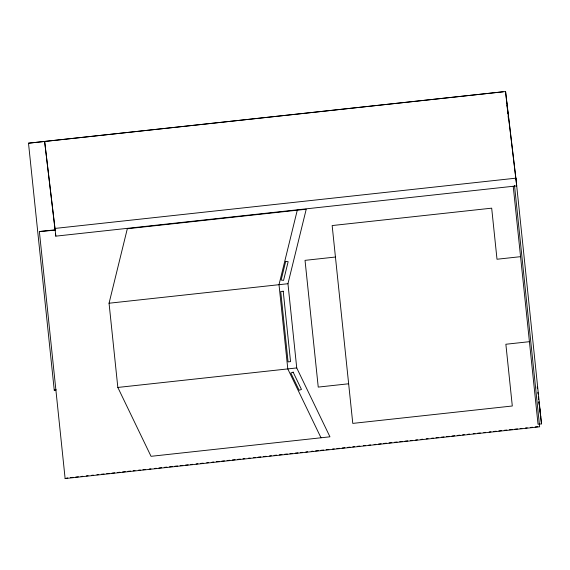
<?xml version="1.0" encoding="UTF-8"?>
<svg xmlns="http://www.w3.org/2000/svg" width="570" height="570" viewBox="0 0 570 570"><rect width="100%" height="100%" fill="white"/><g stroke="black" fill="none" stroke-linecap="round" stroke-linejoin="round"><path stroke-width="0.85" d="M109.055 303.226L127.317 228.741L306.225 209.233L287.957 283.717L296.735 367.935L329.945 436.805L151.036 456.314L117.833 387.443L109.055 303.226L287.957 283.717M297.276 210.209L279.015 284.694L287.793 368.911L320.995 437.781M56.024 390.008L54.25 390.201L28.5 143.191L503.075 91.791M515.978 179.023L505.569 91.521L28.5 143.191M55.076 229.959L44.674 141.773L55.005 228.428L515.907 178.168L541.5 423.873L538.03 424.251L513.242 186.468M514.496 185.45L539.655 426.809L65.123 478.558L39.373 231.541L55.304 229.803M55.347 230.152L39.373 231.541M55.497 233.501L55.81 236.151L516.712 185.891L506.481 100.128M335.438 257.034L305.028 260.355L318.238 387.094L348.648 383.774M520.56 256.671L497.004 259.243L491.682 208.164L332.16 225.556L352.78 423.396L512.302 405.997L505.868 344.252L529.423 341.679M55.981 389.659L54.25 390.201M117.833 387.443L296.735 367.935M67.737 477.916L65.123 478.558M70.395 477.632L73.046 477.339M75.703 477.047L78.361 476.762M81.018 476.47L82.785 476.278M86.326 475.893L88.101 475.701M91.642 475.316L93.409 475.116M96.95 474.732L98.724 474.539M101.382 474.247L104.032 473.962M106.69 473.67L109.347 473.385M112.005 473.093L114.655 472.801M117.313 472.516L119.971 472.224M122.628 471.932L125.279 471.647M127.937 471.354L130.594 471.062M133.252 470.777L135.019 470.585M138.56 470.193L140.334 470.001M142.992 469.716L145.642 469.424M149.183 469.039L150.957 468.846M154.499 468.462L156.266 468.262M158.923 467.977L161.581 467.685M164.238 467.393L166.889 467.108M169.547 466.816L172.204 466.531M174.862 466.239L177.512 465.947M180.17 465.661L182.828 465.369M185.485 465.077L188.143 464.792M190.793 464.5L192.567 464.308M196.109 463.923L197.876 463.731M200.533 463.439L203.191 463.146M206.732 462.762L208.499 462.569M212.04 462.184L213.814 461.992M216.472 461.7L219.122 461.408M221.78 461.123L224.438 460.831M227.095 460.539L229.753 460.254M232.403 459.962L235.061 459.676M237.719 459.384L240.376 459.092M243.027 458.807L244.801 458.615M248.342 458.223L250.109 458.031M253.65 457.646L255.424 457.453M258.082 457.161L260.732 456.876M263.39 456.584L266.048 456.292M269.589 455.907L271.363 455.715M274.013 455.423L276.671 455.138M279.329 454.846L281.986 454.554M284.637 454.269L287.294 453.976M289.952 453.692L292.61 453.399M295.26 453.107L297.918 452.822M300.575 452.53L302.342 452.338M305.883 451.953L307.658 451.761M311.199 451.369L312.973 451.176M315.623 450.891L318.281 450.599M320.939 450.307L323.596 450.022M326.247 449.73L328.904 449.438M332.445 449.053L334.219 448.861M336.87 448.569L339.528 448.284M342.185 447.992L344.843 447.699M347.493 447.414L350.151 447.122M352.809 446.837L354.576 446.638M357.233 446.353L359.891 446.061M363.432 445.676L365.206 445.483M368.747 445.099L370.514 444.906M374.055 444.514L375.83 444.322M378.48 444.037L381.138 443.745M383.795 443.453L386.453 443.168M389.103 442.876L391.761 442.584M394.419 442.299L397.076 442.007M399.734 441.714L402.384 441.429M405.042 441.137L407.7 440.845M410.357 440.56L412.124 440.368M415.665 439.983L417.44 439.784M420.981 439.399L422.748 439.206M426.289 438.822L428.063 438.629M431.604 438.245L433.371 438.052M436.029 437.76L438.686 437.468M441.337 437.183L443.994 436.891M446.652 436.599L449.31 436.314M451.967 436.022L454.618 435.729M457.275 435.444L459.933 435.152M462.591 434.86L464.358 434.668M467.899 434.283L469.673 434.091M473.214 433.706L474.981 433.514M477.639 433.221L480.296 432.929M483.837 432.545L485.604 432.352M489.146 431.967L490.92 431.775M493.577 431.483L496.228 431.198M498.885 430.906L501.543 430.614M504.201 430.329L506.851 430.036M509.509 429.744L512.166 429.459M514.824 429.167L517.475 428.875M520.132 428.59L521.906 428.398M525.447 428.006L527.214 427.814M530.755 427.429L532.53 427.236M535.187 426.944L537.838 426.659M537.189 386.973L537.396 388.74M537.824 392.267L538.03 394.027M538.344 396.677L538.664 399.321M538.978 401.971L539.291 404.615M539.505 406.382L540.766 416.962M538.329 397.283L538.572 399.292M538.885 401.921L539.277 405.227M539.484 406.987L541.5 423.873M505.569 91.521L506.823 103.598M507.008 105.365L507.378 108.899M507.564 110.665L507.841 113.323M508.112 115.974L508.39 118.624M55.005 228.428L55.81 236.151M285.705 261.352L281.124 280.034L283.568 280.376L288.149 261.694L285.705 261.352M293.13 372.146L290.814 373.008L299.143 390.279L301.459 389.424L293.13 372.146M283.212 291.227L280.732 291.498L288.064 361.886L290.55 361.615L283.212 291.227"/></g></svg>
